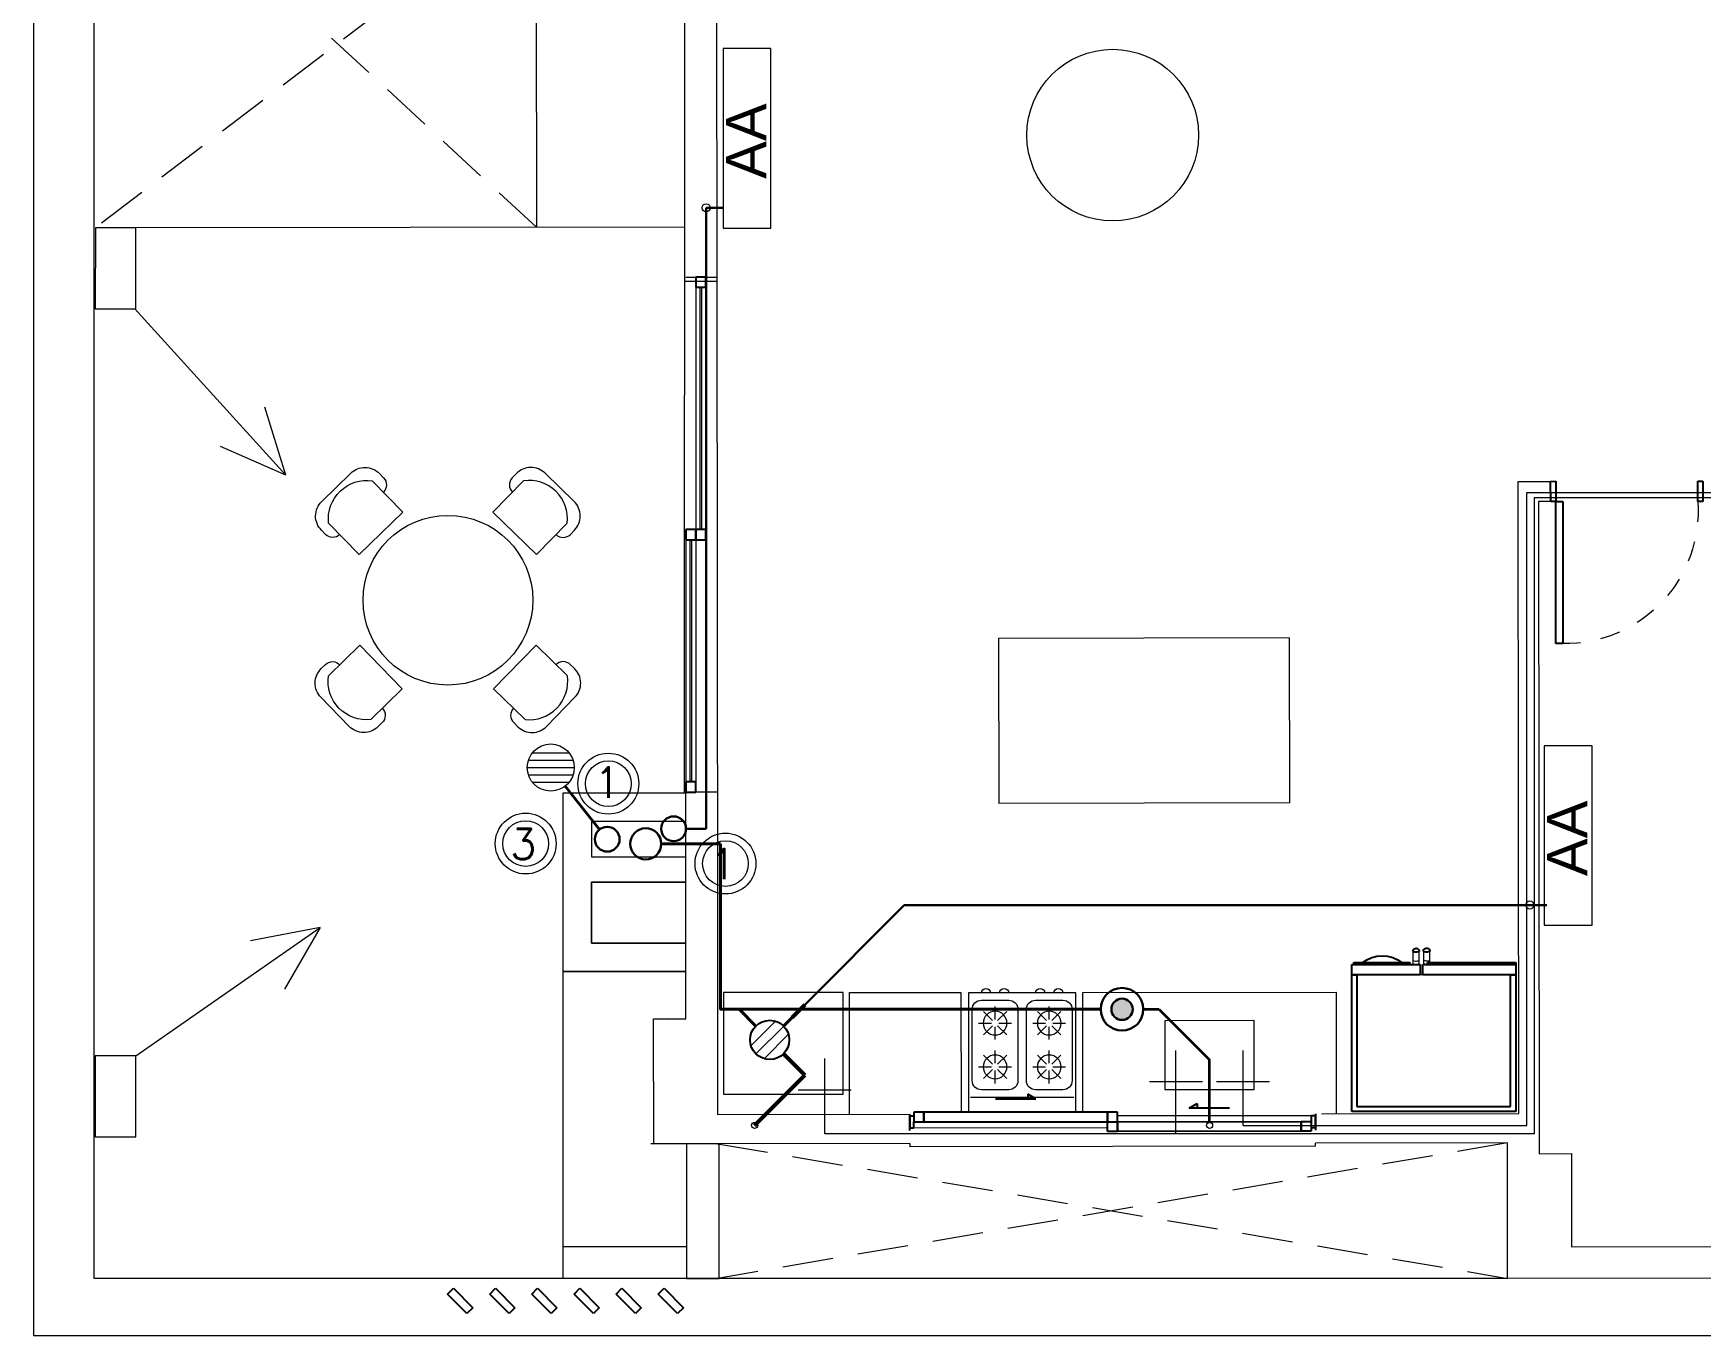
# Model space of a CAD drawing. Header units: millimetres. Extents: x 539 to 842, y -453 to -96.
# Drawn here: x 792.75 to 800.97, y -323.68 to -317.26 of the extents above; entities that cross this region are included whole.
import ezdxf

# ---------------------------------------------------------------- set-up
doc = ezdxf.new("R2010")
doc.units = ezdxf.units.MM
doc.header["$LTSCALE"] = 0.1
for name, pattern in [('ACAD_ISO02W100', [15, 12, -3]), ('CONTINUA', [0]), ('HIDDEN', [0.375, 0.25, -0.125]), ('Trazo', [0.00635, 0.003175, -0.003175])]:
    doc.linetypes.add(name, pattern=pattern)
doc.layers.get('0').update_dxf_attribs({"lineweight": 5})
for name, color, linetype, lineweight in [('00-Agua Caliente', 1, 'Continuous', 20), ('00-Agua Fria', 5, 'ACAD_ISO02W100', 20), ('A-DOOR', 7, 'Continuous', 5), ('A-GENM', 7, 'Continuous', 5), ('A-GLAZ', 7, 'Continuous', 5), ('A-GLAZ-CURT', 7, 'Continuous', 5), ('A-GLAZ-CWMG', 7, 'Continuous', 5), ('A-GLAZ-SILL', 7, 'Continuous', 5), ('Arq-Equipamiento', 250, 'Continuous', 5), ('Lavarropa', 7, 'HIDDEN', 5), ('MUEBLES', 250, 'Continuous', 5)]:
    doc.layers.add(name, color=color, linetype=linetype, lineweight=lineweight)
for name, color, linetype in [('00-Pluvial', 40, 'Continuous'), ('00-Secundario', 24, 'Continuous'), ('00-Ventilacion', 3, 'Continuous'), ('Secundario', 24, 'Continuous'), ('Textos', 7, 'Continuous')]:
    doc.layers.add(name, color=color, linetype=linetype)
doc.layers.add('00-Primario', color=7, linetype='Continuous', true_color=0xff2400)
doc.layers.add('A-DOOR-HDLN', color=5, linetype='Trazo', lineweight=5, true_color=0x0000ff)
doc.styles.add('Romans', font='romans.shx')
doc.styles.get("Standard").update_dxf_attribs({"font": 'arial.ttf'})

# ---------------------------------------------------------------- blocks, each defined once
blk = doc.blocks.new('Windows_Opening-Slide_UFME_Fenetre_Coulissante_2V - 1_20 x 2_00-2724253-1-TORRE-ARQ-PB')
at = {"layer": 'A-GLAZ', "lineweight": 25}
for p, q in [((0.3775, 0.148), (0.4175, 0.1711)), ((0.4175, 0.1711), (0.4175, 0.148))]:
    blk.add_line(p, q, dxfattribs=at)
at = {"layer": 'A-GLAZ', "color": 8, "lineweight": 25}
for p, q in [((-0.5775, 0.1), (-0.3775, 0.1)), ((-0.4175, 0.1231), (-0.4175, 0.1)), ((-0.3775, 0.1), (-0.4175, 0.1231)), ((0.5775, 0.148), (0.3775, 0.148)), ((-1, 0.072), (-1, -0.008)), ((-1, 0.063), (-0.98, 0.063)), ((-1, 0.005), (-1, 0.063)), ((-0.98, 0.005), (-1, 0.005)), ((-0.98, 0.063), (-0.98, 0.034)), ((-0.98, 0.034), (-0.98, -0.014)), ((-0.93, 0.034), (-0.98, 0.034)), ((-0.025, 0.034), (-0.93, 0.034)), ((-0.93, 0.034), (-0.93, -0.014)), ((-0.93, -0.014), (-0.93, 0.034)), ((-0.025, 0.082), (0.025, 0.082)), ((-0.025, 0.034), (-0.025, 0.082)), ((-0.025, -0.014), (-0.025, 0.034)), ((0.025, 0.034), (-0.025, 0.034)), ((-0.025, 0.034), (-0.025, -0.014)), ((0.025, 0.034), (-0.025, 0.034)), ((0.025, 0.034), (0.025, 0.082)), ((0.025, 0.082), (0.93, 0.082)), ((0.025, 0.082), (0.025, 0.034)), ((0.025, -0.014), (0.025, 0.034)), ((0.93, 0.034), (0.025, 0.034)), ((0.93, 0.082), (0.93, 0.034)), ((0.93, 0.082), (0.98, 0.082)), ((0.93, 0.034), (0.93, 0.082)), ((0.98, 0.034), (0.93, 0.034)), ((0.98, 0.082), (0.98, 0.034)), ((0.98, 0.063), (1, 0.063)), ((0.98, 0.005), (0.98, 0.034)), ((1, 0.005), (0.98, 0.005)), ((1, -0.008), (1, 0.072)), ((1, 0.063), (1, 0.005)), ((-0.98, -0.014), (-0.93, -0.014)), ((-0.93, -0.014), (-0.025, -0.014)), ((-0.025, -0.014), (0.025, -0.014))]:
    blk.add_line(p, q, dxfattribs=at)
at = {"layer": 'A-GLAZ', "color": 8}
for p, q in [((-0.98, 0.063), (-0.025, 0.063)), ((0.98, 0.005), (0.025, 0.005))]:
    blk.add_line(p, q, dxfattribs=at)
at = {"layer": 'A-GLAZ-SILL', "color": 8}
for p, q in [((-1, -0.088), (-1, -0.072)), ((1, -0.072), (1, -0.088)), ((-1, -0.088), (1, -0.088))]:
    blk.add_line(p, q, dxfattribs=at)
blk = doc.blocks.new('Family5 - Puerta OPBLAK - Dormitorio-2880729-1-TORRE-ARQ-PB')
at = {"layer": 'A-DOOR', "color": 8, "lineweight": 25}
for p, q in [((-0.35, 0.05), (-0.375, 0.05)), ((-0.375, 0.05), (-0.375, -0.05)), ((-0.35, -0.05), (-0.35, 0.05)), ((0.375, 0.05), (0.35, 0.05)), ((0.35, 0.05), (0.35, -0.05)), ((0.375, -0.05), (0.375, 0.05)), ((-0.375, -0.05), (-0.35, -0.05)), ((0.35, -0.05), (0.315, -0.05)), ((0.315, -0.05), (0.315, -0.75)), ((0.35, -0.75), (0.35, -0.05)), ((0.35, -0.05), (0.375, -0.05)), ((0.315, -0.75), (0.35, -0.75))]:
    blk.add_line(p, q, dxfattribs=at)
at = {"layer": 'A-DOOR-HDLN', "color": 8}
blk.add_arc((0.3017, -0.0967), 0.6534, 175.89838, 271.16402, dxfattribs=at)
blk = doc.blocks.new('GE_Profile_Stainless_Steel_256_cu_ft_Side-by-Side_Refrigerator_ENERGY_STAR_7908 - GE_Profile_Stainless_Steel_256_cu_ft_Side-by-Side_Refrigerator_ENERGY_STAR_7908-2745218-2-TORRE-ARQ- PB _-2_14_')
at = {"layer": 'A-GENM', "color": 8, "lineweight": 25}
for p, q in [((-0.404, 0.4445), (-0.404, -0.2302)), ((0.404, 0.4445), (-0.404, 0.4445)), ((-0.3786, -0.2302), (-0.3786, 0.4191)), ((-0.3786, 0.4191), (0.3786, 0.4191)), ((0.3786, 0.4191), (0.3786, -0.2302)), ((0.404, -0.2302), (0.404, 0.4445)), ((-0.067, -0.2302), (-0.404, -0.2302)), ((-0.404, -0.2302), (-0.404, -0.2805)), ((-0.404, -0.2302), (-0.3786, -0.2302)), ((-0.067, -0.2805), (-0.067, -0.2302)), ((0.404, -0.2302), (-0.0543, -0.2302)), ((-0.0543, -0.2302), (-0.0543, -0.2805)), ((0.3786, -0.2302), (0.404, -0.2302)), ((0.404, -0.2805), (0.404, -0.2302)), ((-0.404, -0.2805), (-0.067, -0.2805)), ((-0.1175, -0.2805), (-0.3937, -0.2805)), ((-0.3937, -0.2805), (-0.3937, -0.2912)), ((-0.3937, -0.2912), (-0.1175, -0.2912)), ((-0.1552, -0.29), (-0.3526, -0.29)), ((-0.1175, -0.2912), (-0.1175, -0.2805)), ((-0.0543, -0.2805), (0.404, -0.2805)), ((0.404, -0.2805), (-0.0316, -0.2805)), ((-0.0316, -0.2805), (-0.0316, -0.2912)), ((-0.0316, -0.2912), (0.404, -0.2912)), ((0.404, -0.2912), (0.404, -0.2805))]:
    blk.add_line(p, q, dxfattribs=at)
at = {"layer": 'A-GENM', "color": 8}
for p, q in [((-0.0543, -0.2302), (-0.067, -0.2302)), ((-0.103, -0.3007), (-0.103, -0.2833)), ((-0.103, -0.3381), (-0.103, -0.3007)), ((-0.0712, -0.284), (-0.0712, -0.3014)), ((-0.0712, -0.3014), (-0.0712, -0.3391)), ((-0.0508, -0.3023), (-0.0508, -0.2849)), ((-0.0508, -0.3399), (-0.0508, -0.3023)), ((-0.0191, -0.2912), (-0.0191, -0.3015)), ((-0.0191, -0.3015), (-0.0191, -0.3389)), ((-0.103, -0.3451), (-0.103, -0.3381)), ((-0.0712, -0.3391), (-0.0712, -0.3462)), ((-0.0508, -0.347), (-0.0508, -0.3399)), ((-0.0191, -0.3389), (-0.0191, -0.346))]:
    blk.add_line(p, q, dxfattribs=at)
at = {"layer": 'A-GENM', "color": 8, "flags": 128}
for points in [[(-0.103, -0.3381), (-0.103, -0.3378), (-0.103, -0.3373), (-0.103, -0.3365), (-0.103, -0.3354), (-0.103, -0.3341), (-0.103, -0.3325), (-0.103, -0.3307), (-0.103, -0.3286), (-0.103, -0.3262), (-0.103, -0.3236), (-0.103, -0.3208), (-0.103, -0.3177), (-0.103, -0.3143), (-0.103, -0.3108), (-0.103, -0.307), (-0.103, -0.303), (-0.103, -0.3007)], [(-0.0191, -0.3015), (-0.0191, -0.3056), (-0.0191, -0.3096), (-0.0191, -0.3132), (-0.0191, -0.3167), (-0.0191, -0.3199), (-0.0191, -0.3229), (-0.0191, -0.3257), (-0.0191, -0.3281), (-0.0191, -0.3304), (-0.0191, -0.3324), (-0.0191, -0.3341), (-0.0191, -0.3356), (-0.0191, -0.3368), (-0.0191, -0.3377), (-0.0191, -0.3384), (-0.0191, -0.3388), (-0.0191, -0.3389)]]:
    blk.add_lwpolyline(points, dxfattribs=at)
at = {"layer": 'A-GENM', "color": 8, "lineweight": 25, "flags": 128}
for points in [[(-0.0712, -0.3462), (-0.0772, -0.3431), (-0.0836, -0.3415), (-0.0903, -0.3413), (-0.0968, -0.3425), (-0.103, -0.3451)], [(-0.103, -0.3451), (-0.1024, -0.3492), (-0.1009, -0.3529), (-0.0985, -0.3562), (-0.0953, -0.3587), (-0.0916, -0.3604), (-0.0876, -0.361), (-0.0836, -0.3606), (-0.0797, -0.3592), (-0.0764, -0.3569), (-0.0738, -0.3538), (-0.072, -0.3501), (-0.0712, -0.3462)], [(-0.0191, -0.346), (-0.0252, -0.3433), (-0.0317, -0.3421), (-0.0384, -0.3423), (-0.0449, -0.344), (-0.0508, -0.347)], [(-0.0508, -0.347), (-0.05, -0.351), (-0.0483, -0.3546), (-0.0456, -0.3577), (-0.0423, -0.36), (-0.0385, -0.3614), (-0.0344, -0.3618), (-0.0304, -0.3612), (-0.0267, -0.3595), (-0.0235, -0.357), (-0.0211, -0.3538), (-0.0196, -0.35), (-0.0191, -0.346)]]:
    blk.add_lwpolyline(points, dxfattribs=at)
at = {"layer": 'A-GENM', "color": 8, "lineweight": 25}
blk.add_arc((-0.2539, -0.1634), 0.1605, 232.06769, 307.93231, dxfattribs=at)
at = {"layer": 'A-GENM', "color": 8}
for centre, start_param, end_param in [((-0.0879, -0.302), 0.990204, 2.086934), ((-0.0341, -0.3028), 1.493351, 2.151389)]:
    blk.add_ellipse(centre, major_axis=(0.0304, 0), ratio=0.707107, start_param=start_param, end_param=end_param, dxfattribs=at)
for points in [[(-0.103, -0.3007), (-0.0991, -0.299), (-0.0915, -0.2973), (-0.0802, -0.298), (-0.074, -0.3001), (-0.0712, -0.3014)], [(-0.0508, -0.3023), (-0.0471, -0.3005), (-0.0396, -0.2984), (-0.0283, -0.2986), (-0.022, -0.3003), (-0.0191, -0.3015)]]:
    blk.add_open_spline(points, degree=3, knots=[0, 0, 0, 0, 0.4, 0.7, 1, 1, 1, 1], dxfattribs=at)
blk = doc.blocks.new('Cocina 51cm')
at = {"layer": 'MUEBLES', "color": 8}
for p, q in [((-0.255, -0.036), (0, -0.036)), ((0, -0.036), (0.255, -0.036)), ((-0.1908, -0.1273), (-0.1462, -0.1718)), ((-0.1335, -0.1035), (-0.1335, -0.1666)), ((-0.0762, -0.1273), (-0.1207, -0.1718)), ((0.0762, -0.1273), (0.1207, -0.1718)), ((0.1335, -0.1035), (0.1335, -0.1666)), ((0.1908, -0.1273), (0.1462, -0.1718)), ((-0.2145, -0.1846), (-0.1515, -0.1846)), ((-0.1462, -0.1973), (-0.1908, -0.2419)), ((-0.1335, -0.2026), (-0.1335, -0.2656)), ((-0.1207, -0.1973), (-0.0762, -0.2419)), ((-0.1154, -0.1846), (-0.0524, -0.1846)), ((0.0524, -0.1846), (0.1154, -0.1846)), ((0.1207, -0.1973), (0.0762, -0.2419)), ((0.1335, -0.2026), (0.1335, -0.2656)), ((0.1462, -0.1973), (0.1908, -0.2419)), ((0.1515, -0.1846), (0.2145, -0.1846)), ((-0.1335, -0.3196), (-0.1335, -0.3826)), ((0.1335, -0.3196), (0.1335, -0.3826)), ((-0.2145, -0.4006), (-0.1515, -0.4006)), ((-0.1908, -0.3433), (-0.1462, -0.3879)), ((-0.0762, -0.3433), (-0.1207, -0.3879)), ((-0.1154, -0.4006), (-0.0524, -0.4006)), ((0.0524, -0.4006), (0.1154, -0.4006)), ((0.0762, -0.3433), (0.1207, -0.3879)), ((0.1908, -0.3433), (0.1462, -0.3879)), ((0.1515, -0.4006), (0.2145, -0.4006)), ((-0.1462, -0.4134), (-0.1908, -0.4579)), ((-0.1335, -0.4187), (-0.1335, -0.4817)), ((-0.1207, -0.4134), (-0.0762, -0.4579)), ((0.1207, -0.4134), (0.0762, -0.4579)), ((0.1335, -0.4187), (0.1335, -0.4817)), ((0.1462, -0.4134), (0.1908, -0.4579))]:
    blk.add_line(p, q, dxfattribs=at)
blk.add_lwpolyline([(-0.265, 0.036), (0.265, 0.036), (0.265, -0.5492), (-0.265, -0.5492)], close=True, dxfattribs=at)
for points in [[(-0.201, -0.5132), (-0.0659, -0.5132, 0.414214), (-0.0209, -0.4682), (-0.0209, -0.117, 0.414214), (-0.0659, -0.072), (-0.201, -0.072, 0.414214), (-0.246, -0.117), (-0.246, -0.4682, 0.414214)], [(0.0659, -0.5132), (0.201, -0.5132, 0.414214), (0.246, -0.4682), (0.246, -0.117, 0.414214), (0.201, -0.072), (0.0659, -0.072, 0.414214), (0.0209, -0.117), (0.0209, -0.4682, 0.414214)]]:
    blk.add_lwpolyline(points, format="xyb", close=True, dxfattribs=at)
for centre in [(-0.1335, -0.1846), (0.1335, -0.1846), (-0.1335, -0.4006), (0.1335, -0.4006)]:
    blk.add_circle(centre, 0.0585, dxfattribs=at)
for centre in [(-0.1782, -0.5492), (-0.0887, -0.5492), (0.0887, -0.5492), (0.1782, -0.5492)]:
    blk.add_arc(centre, 0.0225, 180, 0, dxfattribs=at)
blk = doc.blocks.new('mesad')
at = {"layer": 'MUEBLES'}
for points in [[(-0.3235, 0.533), (-0.3235, 0.533, 0.414214), (-0.3245, 0.6037), (-0.3454, 0.6241, 0.414214), (-0.4868, 0.6222), (-0.6263, 0.4788, 0.414214), (-0.6244, 0.3374), (-0.6035, 0.3171, 0.414214), (-0.5328, 0.318), (-0.5328, 0.318)], [(0.3235, 0.533), (0.3235, 0.533, -0.414214), (0.3245, 0.6037), (0.3454, 0.6241, -0.414214), (0.4868, 0.6222), (0.6263, 0.4788, -0.414214), (0.6244, 0.3374), (0.6035, 0.3171, -0.414214), (0.5328, 0.318), (0.5328, 0.318)], [(-0.533, -0.3235), (-0.533, -0.3235, 0.414214), (-0.6037, -0.3245), (-0.6241, -0.3454, 0.414214), (-0.6222, -0.4868), (-0.4788, -0.6263, 0.414214), (-0.3374, -0.6244), (-0.3171, -0.6035, 0.414214), (-0.318, -0.5328), (-0.318, -0.5328)], [(0.533, -0.3235), (0.533, -0.3235, -0.414214), (0.6037, -0.3245), (0.6241, -0.3454, -0.414214), (0.6222, -0.4868), (0.4788, -0.6263, -0.414214), (0.3374, -0.6244), (0.3171, -0.6035, -0.414214), (0.318, -0.5328), (0.318, -0.5328)]]:
    blk.add_lwpolyline(points, format="xyb", dxfattribs=at)
for points in [[(-0.5893, 0.3731), (-0.4344, 0.2223), (-0.2251, 0.4372), (-0.3801, 0.5881, 0.490132)], [(0.5893, 0.3731), (0.4344, 0.2223), (0.2251, 0.4372), (0.3801, 0.5881, -0.490132)], [(-0.3731, -0.5893), (-0.2223, -0.4344), (-0.4372, -0.2251), (-0.5881, -0.3801, 0.490132)], [(0.3731, -0.5893), (0.2223, -0.4344), (0.4372, -0.2251), (0.5881, -0.3801, -0.490132)]]:
    blk.add_lwpolyline(points, format="xyb", close=True, dxfattribs=at)
at = {"layer": 'MUEBLES', "ltscale": 1e-05}
blk.add_circle((0, 0), 0.4185, dxfattribs=at)
blk = doc.blocks.new('Montante rectangular - 4x15 a 45_-1095820-TORRE1-1 PISO')
at = {"layer": 'A-GLAZ-CWMG', "lineweight": 25}
for p, q in [((-0.0619, 0.0336), (-0.0336, 0.0619)), ((0.0336, -0.0619), (-0.0619, 0.0336)), ((-0.0336, 0.0619), (0.0619, -0.0336)), ((0.0619, -0.0336), (0.0336, -0.0619))]:
    blk.add_line(p, q, dxfattribs=at)
blk = doc.blocks.new('T1-1 P-2020')
at = {"color": 8}
for p, q in [((4088.5132, 1277.6004), (4088.5121, 1284.8008)), ((4090.6919, 1284.3168), (4090.6934, 1282.7838)), ((4091.4265, 1282.7845), (4088.7132, 1282.7819)), ((4091.4295, 1282.538), (4091.5848, 1282.538)), ((4091.5853, 1279.9987), (4091.4295, 1279.9987)), ((4095.4824, 1277.6004), (4088.5132, 1277.6004))]:
    blk.add_line(p, q, dxfattribs=at)
at = {"color": 8, "linetype": 'HIDDEN', "lineweight": 5, "ltscale": 10}
for p, q in [((4090.6934, 1282.7838), (4088.5121, 1284.8008)), ((4090.5396, 1284.3161), (4088.5188, 1282.7819)), ((4095.4818, 1278.2689), (4091.587, 1277.6004)), ((4091.587, 1278.2646), (4095.4824, 1277.6004))]:
    blk.add_line(p, q, dxfattribs=at)
at = {"color": 8, "lineweight": 5}
for p, q in [((4091.4243, 1279.9938), (4091.425, 1284.317)), ((4091.5809, 1284.3346), (4091.5827, 1282.5171)), ((4091.5827, 1282.5164), (4091.425, 1282.517)), ((4091.5827, 1282.5164), (4091.5859, 1279.34)), ((4095.5345, 1281.5309), (4095.6945, 1281.5311)), ((4095.5376, 1278.4129), (4095.5345, 1281.5309)), ((4095.6946, 1281.4311), (4095.6346, 1281.431)), ((4095.6346, 1281.431), (4095.6378, 1278.2155)), ((4094.4053, 1280.7592), (4092.9712, 1280.7563)), ((4092.9712, 1280.7563), (4092.9728, 1279.9424)), ((4094.4053, 1280.7592), (4094.4069, 1279.9453)), ((4091.4304, 1278.8798), (4091.4299, 1279.9987)), ((4094.407, 1279.9453), (4092.9729, 1279.9424)), ((4091.5859, 1279.34), (4091.5869, 1278.409)), ((4092.237, 1279.0096), (4092.787, 1279.0102)), ((4092.2376, 1278.4096), (4092.237, 1279.0096)), ((4092.787, 1279.0102), (4092.7876, 1278.4202)), ((4093.387, 1279.0108), (4094.637, 1279.012)), ((4093.3876, 1278.4208), (4093.387, 1279.0108)), ((4094.637, 1279.012), (4094.6376, 1278.412)), ((4091.3408, 1278.8798), (4091.2708, 1278.8796)), ((4091.2708, 1278.8797), (4091.4304, 1278.8798)), ((4091.2719, 1278.2647), (4091.2708, 1278.8797)), ((4094.2322, 1278.8716), (4093.7922, 1278.8712)), ((4093.7922, 1278.8712), (4093.7925, 1278.5312)), ((4094.2325, 1278.5316), (4094.2322, 1278.8716)), ((4093.7925, 1278.5312), (4094.2325, 1278.5316)), ((4091.5869, 1278.409), (4092.5342, 1278.4099)), ((4094.5642, 1278.4119), (4095.5376, 1278.4129)), ((4091.446, 1278.2648), (4091.2571, 1278.2647)), ((4092.5344, 1278.2659), (4091.446, 1278.2648)), ((4095.4818, 1278.2689), (4094.5344, 1278.2679)), ((4095.4824, 1277.6004), (4095.4818, 1278.2689)), ((4095.6378, 1278.2155), (4095.7968, 1278.2157)), ((4095.7968, 1278.2157), (4095.7973, 1277.7567)), ((4095.7973, 1277.7567), (4096.6049, 1277.7575)), ((4096.635, 1277.6015), (4095.4824, 1277.6004))]:
    blk.add_line(p, q, dxfattribs=at)
at = {"color": 8}
for points in [[(4088.2132, 1284.8005), (4088.2132, 1277.318), (4099.4376, 1277.318)], [(4088.7187, 1282.3819), (4088.7188, 1282.7819), (4088.5188, 1282.7819), (4088.5187, 1282.3819), (4088.7187, 1282.3819)], [(4088.7181, 1278.2987), (4088.7182, 1278.6987), (4088.5182, 1278.6987), (4088.5181, 1278.2987), (4088.7181, 1278.2987)]]:
    blk.add_lwpolyline(points, dxfattribs=at)
at = {"color": 8, "lineweight": 5}
for points in [[(4091.4299, 1279.994), (4090.8244, 1279.994), (4090.8244, 1277.6004)], [(4091.4301, 1279.854), (4090.9644, 1279.854), (4090.9644, 1279.679), (4091.43, 1279.6792)], [(4091.4302, 1279.2542), (4090.9644, 1279.254), (4090.9644, 1279.554), (4091.4301, 1279.554)], [(4090.8244, 1279.114), (4091.4303, 1279.1142)], [(4091.4341, 1277.7554), (4090.8244, 1277.7554)]]:
    blk.add_lwpolyline(points, dxfattribs=at)
at = {"color": 8}
blk.add_lwpolyline([(4091.5941, 1278.2646), (4091.4341, 1278.2646), (4091.4341, 1277.6004), (4091.5941, 1277.6004)], close=True, dxfattribs=at)
at = {"color": 8, "lineweight": 5}
blk.add_circle((4093.535, 1283.2386), 0.4233, dxfattribs=at)
at = {"layer": 'A-GLAZ-CURT', "color": 8, "lineweight": 18}
for p, q in [((4091.5095, 1282.488), (4091.4995, 1282.488)), ((4091.4995, 1282.488), (4091.4995, 1281.2934)), ((4091.5095, 1281.2934), (4091.5095, 1282.488)), ((4091.4595, 1281.2434), (4091.4495, 1281.2434)), ((4091.4495, 1281.2434), (4091.4495, 1280.0487)), ((4091.4595, 1280.0487), (4091.4595, 1281.2434)), ((4091.4995, 1281.2934), (4091.5095, 1281.2934)), ((4091.4495, 1280.0487), (4091.4595, 1280.0487))]:
    blk.add_line(p, q, dxfattribs=at)
at = {"layer": 'A-GLAZ-CWMG', "color": 8, "lineweight": 25, "extrusion": (0, 0, -1)}
for p, q in [((4091.5295, 1282.538), (4091.4795, 1282.538)), ((4091.4795, 1282.538), (4091.4795, 1282.488)), ((4091.5295, 1282.488), (4091.5295, 1282.538)), ((4091.4795, 1282.488), (4091.5295, 1282.488)), ((4091.4795, 1281.2934), (4091.4295, 1281.2934)), ((4091.4295, 1281.2934), (4091.4295, 1281.2434)), ((4091.4295, 1281.2434), (4091.4795, 1281.2434)), ((4091.4795, 1281.2434), (4091.4795, 1281.2934))]:
    blk.add_line(p, q, dxfattribs=at)
at = {"layer": 'A-GLAZ-CWMG', "color": 8}
for p, q in [((4091.4795, 1282.488), (4091.4795, 1281.2934)), ((4091.5295, 1282.488), (4091.5295, 1281.2934)), ((4091.4295, 1281.2434), (4091.4295, 1280.0487)), ((4091.4795, 1281.2434), (4091.4795, 1280.0487))]:
    blk.add_line(p, q, dxfattribs=at)
at = {"layer": 'A-GLAZ-CWMG', "color": 8, "lineweight": 25}
for p, q in [((4091.5295, 1281.2934), (4091.4795, 1281.2934)), ((4091.4795, 1281.2934), (4091.4795, 1281.2434)), ((4091.4795, 1281.2434), (4091.5295, 1281.2434)), ((4091.5295, 1281.2434), (4091.5295, 1281.2934)), ((4091.4795, 1280.0487), (4091.4295, 1280.0487)), ((4091.4295, 1280.0487), (4091.4295, 1279.9987)), ((4091.4295, 1279.9987), (4091.4795, 1279.9987)), ((4091.4795, 1279.9987), (4091.4795, 1280.0487))]:
    blk.add_line(p, q, dxfattribs=at)
at = {"layer": 'Lavarropa', "color": 8, "linetype": 'CONTINUA', "lineweight": 13}
blk.add_lwpolyline([(4092.2067, 1279.0096), (4091.6167, 1279.0096), (4091.6167, 1278.5096), (4092.2067, 1278.5096)], close=True, dxfattribs=at)
at = {"color": 8, "lineweight": 5, "rotation": 180}
blk.add_blockref('mesad', (4090.2572, 1280.9449), dxfattribs=at)
at = {"color": 8, "lineweight": 5, "xscale": -1}
for name, p, rotation in [('Family5 - Puerta OPBLAK - Dormitorio-2880729-1-TORRE-ARQ-PB', (4096.0695, 1281.4815), 0.05729571961197167), ('GE_Profile_Stainless_Steel_256_cu_ft_Side-by-Side_Refrigerator_ENERGY_STAR_7908 - GE_Profile_Stainless_Steel_256_cu_ft_Side-by-Side_Refrigerator_ENERGY_STAR_7908-2745218-2-TORRE-ARQ- PB _-2_14_', (4095.1181, 1278.8673), 180), ('Cocina 51cm', (4093.0885, 1278.4588), 180), ('Windows_Opening-Slide_UFME_Fenetre_Coulissante_2V - 1_20 x 2_00-2724253-1-TORRE-ARQ-PB', (4093.5343, 1278.3389), 0.05729571961181179)]:
    blk.add_blockref(name, p, dxfattribs=dict(at, rotation=rotation))
at = {"color": 8, "extrusion": (0, 0, -1), "xscale": -1, "rotation": 180}
for p in [(-4090.3176, 1277.4896), (-4090.5253, 1277.4896), (-4090.7331, 1277.4896), (-4090.9409, 1277.4896), (-4091.1487, 1277.4896), (-4091.3564, 1277.4896)]:
    blk.add_blockref('Montante rectangular - 4x15 a 45_-1095820-TORRE1-1 PISO', p, dxfattribs=at)

msp = doc.modelspace()

# ---------------------------------------------------------------- hatches: boundary and pattern name
at = {"layer": '00-Primario', "lineweight": 100}
msp.add_hatch(color=256, dxfattribs=at).paths.add_polyline_path([(798.1664, -322.0746, 1), (798.0611, -322.0746, 1)])

# ---------------------------------------------------------------- linework, layer by layer
at = {"color": 8, "lineweight": 5}
for p, q in [((795.9628, -321.0083), (795.3573, -321.0083)), ((795.3573, -321.0083), (795.3573, -323.4019)), ((795.9628, -321.1483), (795.4973, -321.1483)), ((795.4973, -321.1483), (795.4973, -321.3233)), ((795.9632, -321.4483), (795.4973, -321.4483)), ((795.4973, -321.4483), (795.4973, -321.7483)), ((795.4973, -321.7483), (795.9631, -321.748)), ((795.9631, -321.8883), (795.3573, -321.8883))]:
    msp.add_line(p, q, dxfattribs=at)
at = {"layer": '00-Agua Caliente', "color": 1, "linetype": 'Continuous', "lineweight": 20}
for p, q in [((798.7106, -322.6473), (798.7106, -322.2778)), ((798.8415, -322.4332), (798.5797, -322.4332))]:
    msp.add_line(p, q, dxfattribs=at)
at = {"layer": '00-Agua Caliente', "linetype": 'CONTINUA'}
msp.add_lwpolyline([(798.7106, -322.6473), (800.1096, -322.6473), (800.1096, -319.5257), (801.1165, -319.5257), (801.1165, -317.8189), (803.4774, -317.8189)], dxfattribs=at)
at = {"layer": '00-Agua Fria', "color": 5, "linetype": 'Continuous', "lineweight": 20}
for p, q in [((796.6478, -322.6897), (796.6478, -322.3177)), ((798.3799, -322.6897), (798.3799, -322.2778)), ((796.7787, -322.4731), (796.517, -322.4731)), ((798.5108, -322.4332), (798.249, -322.4332))]:
    msp.add_line(p, q, dxfattribs=at)
at = {"layer": '00-Agua Fria', "ltscale": 3}
msp.add_lwpolyline([(801.1446, -317.8509), (801.1446, -319.5531), (800.1456, -319.5531), (800.1456, -322.6897), (796.6478, -322.6897)], dxfattribs=at)
at = {"layer": '00-Pluvial', "lineweight": 20}
for p, q in [((793.2466, -318.6203), (793.9907, -319.4411)), ((793.9907, -319.4411), (793.8872, -319.1058)), ((793.9907, -319.4411), (793.6695, -319.2997)), ((793.251, -322.3035), (794.1609, -321.6716)), ((794.1609, -321.6716), (793.8162, -321.7369)), ((794.1609, -321.6716), (793.9845, -321.9749))]:
    msp.add_line(p, q, dxfattribs=at)
at = {"layer": '00-Pluvial', "lineweight": 13}
for p, q in [((795.1869, -320.8464), (795.4076, -320.8464)), ((795.2062, -320.8104), (795.3883, -320.8104)), ((795.1812, -320.8824), (795.4133, -320.8824)), ((795.1869, -320.9184), (795.4076, -320.9184)), ((795.2062, -320.9544), (795.3883, -320.9544))]:
    msp.add_line(p, q, dxfattribs=at)
at = {"layer": '00-Pluvial', "lineweight": 40}
msp.add_lwpolyline([(795.369, -320.9736), (795.5375, -321.1876)], dxfattribs=at)
at = {"layer": '00-Pluvial', "lineweight": 20}
for centre, radius in [((795.2973, -320.8824), 0.116), ((795.1737, -321.2574), 0.15), ((795.1737, -321.2574), 0.1127)]:
    msp.add_circle(centre, radius, dxfattribs=at)
at = {"layer": '00-Pluvial', "lineweight": 30}
msp.add_circle((795.5754, -321.2358), 0.0612, dxfattribs=at)
at = {"layer": '00-Primario', "lineweight": 40}
for points in [[(795.842, -321.2587), (796.1349, -321.2587)], [(796.1349, -321.2587), (796.1349, -322.0746), (796.1349, -322.0746)], [(798.0087, -322.0746), (796.1349, -322.0746)], [(796.3084, -322.1573), (796.2257, -322.0746)]]:
    msp.add_lwpolyline(points, dxfattribs=at)
at = {"layer": '00-Primario', "lineweight": 35}
for points in [[(798.2189, -322.0746), (798.2953, -322.0746)], [(798.2953, -322.0746), (798.5454, -322.3247)], [(798.5454, -322.6321), (798.5454, -322.3247)]]:
    msp.add_lwpolyline(points, dxfattribs=at)
at = {"layer": '00-Primario', "lineweight": 20}
msp.add_circle((795.5811, -320.962), 0.1127, dxfattribs=at)
at = {"layer": '00-Primario', "lineweight": 30}
for centre, radius in [((795.7654, -321.2587), 0.0765), ((798.1138, -322.0746), 0.1051), ((798.1138, -322.0746), 0.0526)]:
    msp.add_circle(centre, radius, dxfattribs=at)
at = {"layer": '00-Primario', "linetype": 'Continuous', "lineweight": 20}
msp.add_circle((798.5454, -322.6473), 0.0151, dxfattribs=at)
at = {"layer": '00-Secundario', "lineweight": 15}
for p, q in [((796.405, -322.1331), (796.2847, -322.2534)), ((796.4458, -322.1573), (796.309, -322.2941)), ((796.4701, -322.1981), (796.3498, -322.3184))]:
    msp.add_line(p, q, dxfattribs=at)
at = {"layer": '00-Secundario', "lineweight": 30}
for points in [[(796.0635, -318.1219), (796.0627, -321.1846)], [(796.1475, -318.1219), (796.0635, -318.1219)], [(795.964, -321.1846), (796.0627, -321.1846)], [(796.5495, -322.0532), (797.0404, -321.5604)], [(800.1244, -321.5604), (797.0404, -321.5604)], [(800.2084, -321.5604), (800.1244, -321.5604)]]:
    msp.add_lwpolyline(points, dxfattribs=at)
at = {"layer": '00-Secundario', "lineweight": 50}
for points in [[(796.4875, -322.1155), (796.5495, -322.0532)], [(796.4445, -322.294), (796.5498, -322.3988)], [(796.5498, -322.3988), (796.3023, -322.6473)]]:
    msp.add_lwpolyline(points, dxfattribs=at)
at = {"layer": '00-Secundario', "lineweight": 40}
msp.add_lwpolyline([(796.4447, -322.1585), (796.4875, -322.1155)], dxfattribs=at)
at = {"layer": '00-Secundario', "linetype": 'CONTINUA', "lineweight": 20}
for centre in [(796.0635, -318.1219), (800.1244, -321.5604)]:
    msp.add_circle(centre, 0.02, dxfattribs=at)
at = {"layer": '00-Secundario', "lineweight": 30}
msp.add_circle((795.9028, -321.1846), 0.0612, dxfattribs=at)
at = {"layer": '00-Secundario', "lineweight": 25}
msp.add_circle((796.3768, -322.2257), 0.0967, dxfattribs=at)
at = {"layer": '00-Ventilacion', "color": 3, "lineweight": 20}
msp.add_circle((795.5811, -320.962), 0.15, dxfattribs=at)
at = {"layer": 'Arq-Equipamiento', "color": 8, "linetype": 'CONTINUA', "lineweight": 13}
for points in [[(796.3831, -317.3371), (796.1467, -317.3371), (796.1467, -318.2219), (796.3831, -318.2219)], [(800.4312, -320.7755), (800.1948, -320.7755), (800.1948, -321.6604), (800.4312, -321.6604)]]:
    msp.add_lwpolyline(points, close=True, dxfattribs=at)
at = {"layer": 'Secundario', "lineweight": 20}
for radius in [0.15, 0.1127]:
    msp.add_circle((796.1586, -321.3561), radius, dxfattribs=at)
at = {"layer": 'Secundario', "linetype": 'Continuous', "lineweight": 20}
msp.add_circle((796.3023, -322.6473), 0.0151, dxfattribs=at)

# ---------------------------------------------------------------- block references
at = {"color": 2}
msp.add_blockref('T1-1 P-2020', (-3295.4671, -1601.0022), dxfattribs=at)

# ---------------------------------------------------------------- texts
at = {"color": 8, "char_height": 0.2, "attachment_point": 1, "rotation": 90}
for insert in [(796.1606, -317.9795), (800.2087, -321.418)]:
    msp.add_mtext_dynamic_manual_height_columns('AA', width=1, gutter_width=12.5, heights=[0], dxfattribs=dict(at, insert=insert))
at = {"layer": 'Textos', "style": 'Romans'}
for s, p in [('1', (795.5118, -321.0313)), ('3', (795.0971, -321.335)), ('1', (796.0819, -321.4338))]:
    msp.add_text(s, height=0.15, rotation=360, dxfattribs=at).set_placement(p)

doc.saveas('drawing.dxf')
